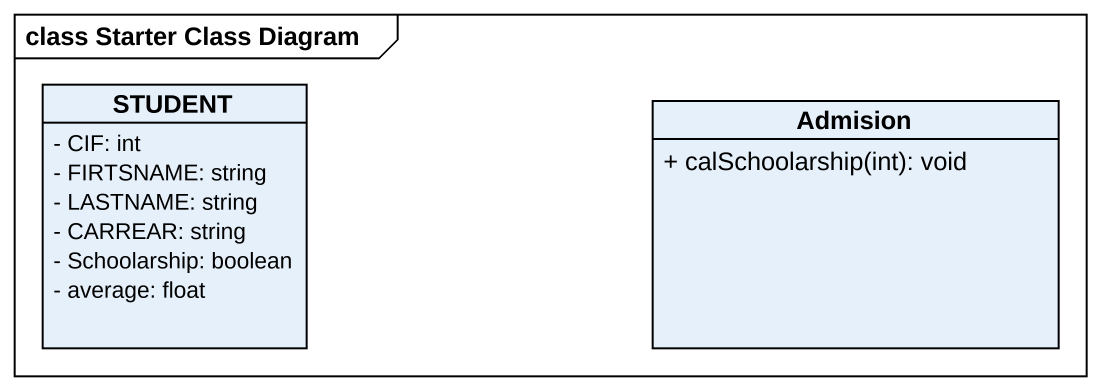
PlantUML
@startuml
mainframe class Starter Class Diagram
hide circle
hide empty members
skinparam classAttributeIconSize 0
class STUDENT {
  - CIF: int
  - FIRTSNAME: string
  - LASTNAME: string
  - CARREAR: string
  - Schoolarship: boolean
  - average: float
}
class Admision {
  + calSchoolarship(int): void
}
@enduml
